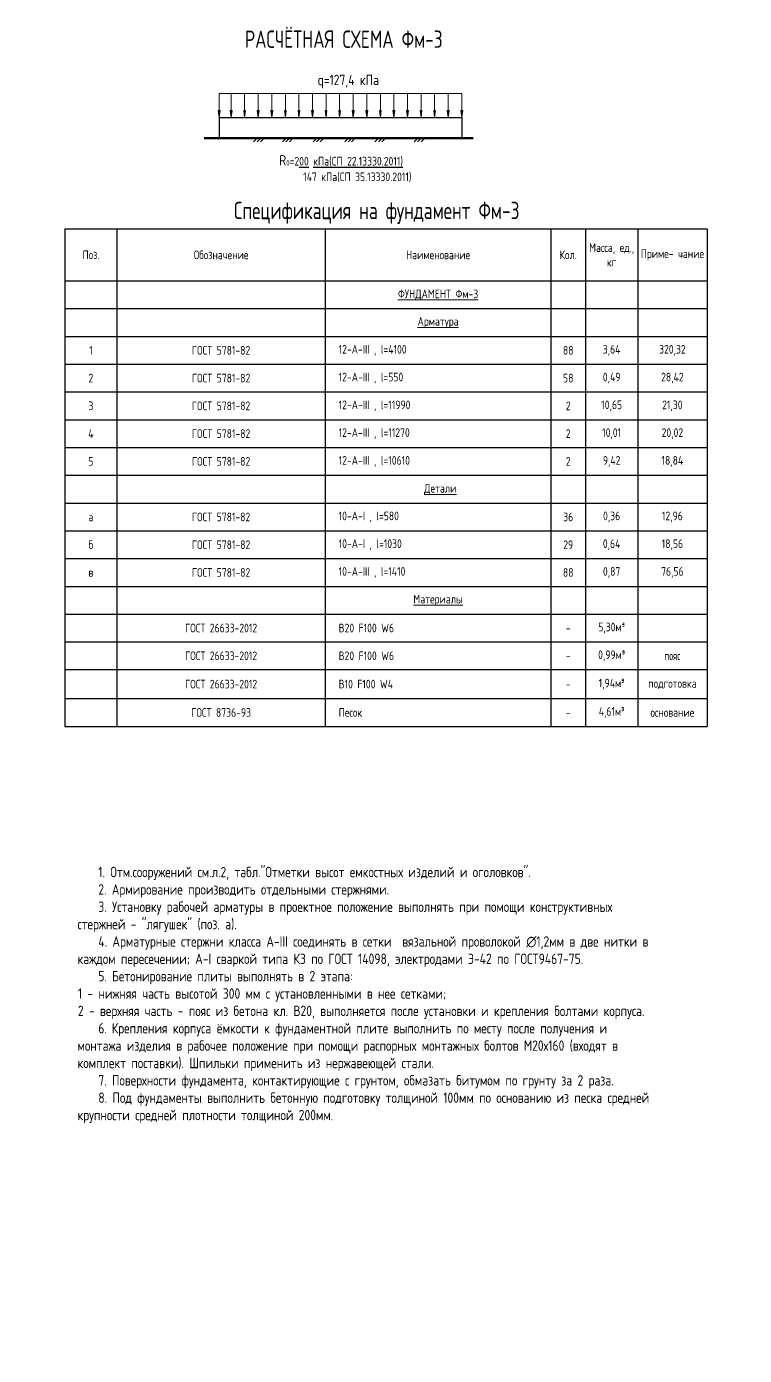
# Model space of a CAD drawing. Header units: millimetres. Extents: x -148017 to 581274, y 1637 to 41526.
# Drawn here: x 41450 to 62129, y 3244 to 41526 of the extents above; entities that cross this region are included whole.
import ezdxf
from ezdxf import colors
from ezdxf.entities.mleader import LeaderData, LeaderLine
from ezdxf.enums import TextEntityAlignment as Align
from ezdxf.math import Vec2, Vec3

# ---------------------------------------------------------------- set-up
doc = ezdxf.new("R2010")
doc.units = ezdxf.units.MM
doc.styles.add('GOST 2.304', font='GOST_0.TTF')

# ---------------------------------------------------------------- blocks, each defined once
blk = doc.blocks.new('_None')
blk = doc.blocks.new('*T73')
at = {"color": 0, "linetype": 'ByBlock', "lineweight": 30, "transparency": 16777216}
for p, q in [((0, 0), (18500, 0)), ((0, 0), (0, -14333)), ((1500, 0), (1500, -14333)), ((7500, 0), (7500, -14333)), ((14000, 0), (14000, -14333)), ((15000, 0), (15000, -14333)), ((16500, 0), (16500, -14333)), ((18500, 0), (18500, -14333)), ((0, -1500), (18500, -1500)), ((0, -2300), (18500, -2300)), ((0, -3100), (18500, -3100)), ((0, -3900), (18500, -3900)), ((0, -4700), (18500, -4700)), ((0, -5500), (18500, -5500)), ((0, -6300), (18500, -6300)), ((0, -7100), (18500, -7100)), ((0, -7900), (18500, -7900)), ((0, -8700), (18500, -8700)), ((0, -9500), (18500, -9500)), ((0, -10300), (18500, -10300)), ((0, -11100), (18500, -11100)), ((0, -11900), (18500, -11900)), ((0, -12700), (18500, -12700)), ((0, -13533), (18500, -13533)), ((0, -14333), (18500, -14333))]:
    blk.add_line(p, q, dxfattribs=at)
at = {"color": 0, "linetype": 'Continuous', "lineweight": 20, "transparency": 16777216, "char_height": 250, "style": 'GOST 2.304'}
for s, insert, width, attachment_point in [('Поз.', (750, -750), 1497, 5), ('Обозначение', (4500, -750), 5997, 5), ('Наименование', (10750, -750), 6497, 5), ('Кол.', (14500, -750), 997, 5), ('Масса, ед., кг', (15750, -750), 1497, 5), ('Приме- чание', (17500, -750), 1997, 5), ('{\\LФУНДАМЕНТ Фм-3}', (10750, -1900), 6497, 5), ('{\\LАрматура}', (10750, -2700), 6497, 5), ('1', (750, -3500), 1497, 5), ('ГОСТ 5781-82', (4500, -3500), 5997, 5), ('   12-А-III , l=4100', (7502, -3500), 6497, 4), ('88', (14500, -3500), 997, 5), ('3,64', (15750, -3500), 1497, 5), ('320,32', (17500, -3500), 1997, 5), ('2', (750, -4300), 1497, 5), ('ГОСТ 5781-82', (4500, -4300), 5997, 5), ('   12-А-III , l=550', (7502, -4300), 6497, 4), ('58', (14500, -4300), 997, 5), ('0,49', (15750, -4300), 1497, 5), ('28,42', (17500, -4300), 1997, 5), ('3', (750, -5100), 1497, 5), ('ГОСТ 5781-82', (4500, -5100), 5997, 5), ('   12-А-III , l=11990', (7502, -5100), 6497, 4), ('2', (14500, -5100), 997, 5), ('10,65', (15750, -5100), 1497, 5), ('21,30', (17500, -5100), 1997, 5), ('4', (750, -5900), 1497, 5), ('ГОСТ 5781-82', (4500, -5900), 5997, 5), ('   12-А-III , l=11270', (7502, -5900), 6497, 4), ('2', (14500, -5900), 997, 5), ('10,01', (15750, -5900), 1497, 5), ('20,02', (17500, -5900), 1997, 5), ('5', (750, -6700), 1497, 5), ('ГОСТ 5781-82', (4500, -6700), 5997, 5), ('   12-А-III , l=10610', (7502, -6700), 6497, 4), ('2', (14500, -6700), 997, 5), ('9,42', (15750, -6700), 1497, 5), ('18,84', (17500, -6700), 1997, 5), (' {\\LДетали}', (10750, -7500), 6497, 5), ('а', (750, -8300), 1497, 5), ('ГОСТ 5781-82', (4500, -8300), 5997, 5), ('   10-А-I , l=580', (7502, -8300), 6497, 4), ('36', (14500, -8300), 997, 5), ('0,36', (15750, -8300), 1497, 5), ('12,96', (17500, -8300), 1997, 5), ('б', (750, -9100), 1497, 5), ('ГОСТ 5781-82', (4500, -9100), 5997, 5), ('   10-А-I , l=1030', (7502, -9100), 6497, 4), ('29', (14500, -9100), 997, 5), ('0,64', (15750, -9100), 1497, 5), ('18,56', (17500, -9100), 1997, 5), ('в', (750, -9900), 1497, 5), ('ГОСТ 5781-82', (4500, -9900), 5997, 5), ('   10-А-III , l=1410', (7502, -9900), 6497, 4), ('88', (14500, -9900), 997, 5), ('0,87', (15750, -9900), 1497, 5), ('76,56', (17500, -9900), 1997, 5), ('{\\LМатериалы}', (10750, -10700), 6497, 5), ('ГОСТ 26633-2012', (4500, -11500), 5997, 5), ('   B20 F100 W6', (7502, -11500), 6497, 4), ('5,30м³', (15750, -11500), 1497, 5), ('-', (14500, -11500), 997, 5), ('ГОСТ 26633-2012', (4500, -12300), 5997, 5), ('   B20 F100 W6', (7502, -12300), 6497, 4), ('0,99м³', (15750, -12300), 1497, 5), ('{\\W0.8;пояс }', (17500, -12300), 1997, 5), ('-', (14500, -12300), 997, 5), ('ГОСТ 26633-2012', (4500, -13116), 5997, 5), ('   B10 F100 W4', (7502, -13116), 6497, 4), ('1,94м³', (15750, -13116), 1497, 5), ('-', (14500, -13116), 997, 5), ('подготовка', (17500, -13116), 1997, 5), ('4,61м³', (15750, -13933), 1497, 5), ('ГОСТ 8736-93', (4500, -13933), 5997, 5), ('   Песок', (7502, -13933), 6497, 4), ('-', (14500, -13933), 997, 5), ('основание', (17500, -13933), 1997, 5)]:
    blk.add_mtext(s, dxfattribs=dict(at, insert=insert, width=width, attachment_point=attachment_point))

msp = doc.modelspace()

# ---------------------------------------------------------------- linework, layer by layer
at = {"color": 7, "linetype": 'Continuous', "lineweight": 20}
for p, q in [((46995.4, 38907.6), (46995.4, 39600.8)), ((46995.4, 39600.8), (53986.4, 39600.8)), ((47340.8, 38907.6), (47340.8, 39600.8)), ((47731.7, 38907.6), (47731.7, 39600.8)), ((48122.6, 38907.6), (48122.6, 39600.8)), ((48513.5, 38907.6), (48513.5, 39600.8)), ((48904.4, 38907.6), (48904.4, 39600.8)), ((49295.3, 38907.6), (49295.3, 39600.8)), ((49686.3, 38907.6), (49686.3, 39600.8)), ((50077.2, 38907.6), (50077.2, 39600.8)), ((50468.1, 38907.6), (50468.1, 39600.8)), ((50859, 38907.6), (50859, 39600.8)), ((51249.9, 38907.6), (51249.9, 39600.8)), ((51640.9, 38907.6), (51640.9, 39600.8)), ((52031.8, 38907.6), (52031.8, 39600.8)), ((52422.7, 38907.6), (52422.7, 39600.8)), ((52813.6, 38907.6), (52813.6, 39600.8)), ((53204.5, 38907.6), (53204.5, 39600.8)), ((53595.4, 38907.6), (53595.4, 39600.8)), ((53986.4, 38907.6), (53986.4, 39600.8)), ((46995.4, 38907.6), (46968.7, 39109.7)), ((46968.7, 39109.7), (47022.2, 39109.7)), ((46995.4, 38907.6), (47022.2, 39109.7)), ((47340.8, 38907.6), (47314, 39109.7)), ((47314, 39109.7), (47367.5, 39109.7)), ((47340.8, 38907.6), (47367.5, 39109.7)), ((47731.7, 38907.6), (47704.9, 39109.7)), ((47704.9, 39109.7), (47758.4, 39109.7)), ((47731.7, 38907.6), (47758.4, 39109.7)), ((48122.6, 38907.6), (48095.8, 39109.7)), ((48095.8, 39109.7), (48149.3, 39109.7)), ((48122.6, 38907.6), (48149.3, 39109.7)), ((48513.5, 38907.6), (48486.8, 39109.7)), ((48486.8, 39109.7), (48540.3, 39109.7)), ((48513.5, 38907.6), (48540.3, 39109.7)), ((48904.4, 38907.6), (48877.7, 39109.7)), ((48877.7, 39109.7), (48931.2, 39109.7)), ((48904.4, 38907.6), (48931.2, 39109.7)), ((49295.3, 38907.6), (49268.6, 39109.7)), ((49268.6, 39109.7), (49322.1, 39109.7)), ((49295.3, 38907.6), (49322.1, 39109.7)), ((49686.3, 38907.6), (49659.5, 39109.7)), ((49659.5, 39109.7), (49713, 39109.7)), ((49686.3, 38907.6), (49713, 39109.7)), ((50077.2, 38907.6), (50050.4, 39109.7)), ((50050.4, 39109.7), (50103.9, 39109.7)), ((50077.2, 38907.6), (50103.9, 39109.7)), ((50468.1, 38907.6), (50441.3, 39109.7)), ((50441.3, 39109.7), (50494.9, 39109.7)), ((50468.1, 38907.6), (50494.9, 39109.7)), ((50859, 38907.6), (50832.3, 39109.7)), ((50832.3, 39109.7), (50885.8, 39109.7)), ((50859, 38907.6), (50885.8, 39109.7)), ((51249.9, 38907.6), (51223.2, 39109.7)), ((51223.2, 39109.7), (51276.7, 39109.7)), ((51249.9, 38907.6), (51276.7, 39109.7)), ((51640.9, 38907.6), (51614.1, 39109.7)), ((51614.1, 39109.7), (51667.6, 39109.7)), ((51640.9, 38907.6), (51667.6, 39109.7)), ((52031.8, 38907.6), (52005, 39109.7)), ((52005, 39109.7), (52058.5, 39109.7)), ((52031.8, 38907.6), (52058.5, 39109.7)), ((52422.7, 38907.6), (52395.9, 39109.7)), ((52395.9, 39109.7), (52449.4, 39109.7)), ((52422.7, 38907.6), (52449.4, 39109.7)), ((52813.6, 38907.6), (52786.8, 39109.7)), ((52786.8, 39109.7), (52840.4, 39109.7)), ((52813.6, 38907.6), (52840.4, 39109.7)), ((53204.5, 38907.6), (53177.8, 39109.7)), ((53177.8, 39109.7), (53231.3, 39109.7)), ((53204.5, 38907.6), (53231.3, 39109.7)), ((53595.4, 38907.6), (53568.7, 39109.7)), ((53568.7, 39109.7), (53622.2, 39109.7)), ((53595.4, 38907.6), (53622.2, 39109.7)), ((53986.4, 38907.6), (53959.6, 39109.7)), ((54013.1, 39109.7), (53959.6, 39109.7)), ((53986.4, 38907.6), (54013.1, 39109.7)), ((48094.7, 38307.6), (47991, 38203.9)), ((48194.7, 38307.6), (48091, 38203.9)), ((48294.7, 38307.6), (48191, 38203.9)), ((48923.5, 38307.6), (48819.8, 38203.9)), ((49023.5, 38307.6), (48919.8, 38203.9)), ((49123.5, 38307.6), (49019.8, 38203.9)), ((49809.1, 38307.6), (49705.4, 38203.9)), ((49909.1, 38307.6), (49805.4, 38203.9)), ((50009.1, 38307.6), (49905.4, 38203.9)), ((50718.1, 38307.6), (50614.4, 38203.9)), ((50818.1, 38307.6), (50714.4, 38203.9)), ((50918.1, 38307.6), (50814.4, 38203.9)), ((51589.1, 38307.6), (51485.4, 38203.9)), ((51689.1, 38307.6), (51585.4, 38203.9)), ((51789.1, 38307.6), (51685.4, 38203.9)), ((52718, 38307.6), (52614.2, 38203.9)), ((52818, 38307.6), (52714.2, 38203.9)), ((52918, 38307.6), (52814.2, 38203.9))]:
    msp.add_line(p, q, dxfattribs=at)
at = {"color": 7, "linetype": 'Continuous', "lineweight": 30}
for p, q in [((46995.4, 38907.6), (53986.4, 38907.6)), ((46995.4, 38907.6), (46995.4, 38307.6)), ((53986.4, 38907.6), (53986.4, 38307.6)), ((47695.4, 38307.6), (50895.4, 38307.6))]:
    msp.add_line(p, q, dxfattribs=at)
at = {"color": 7, "linetype": 'Continuous', "lineweight": 50}
msp.add_line((54311.1, 38307.6), (46561.5, 38307.6), dxfattribs=at)

# ---------------------------------------------------------------- block references
msp.add_blockref('*T73', (42553.4, 35699.8))

# ---------------------------------------------------------------- texts
at = {"color": 7, "lineweight": 20, "style": 'GOST 2.304', "width": 0.9}
for s, p in [('РАСЧЁТНАЯ СХЕМА Фм-3', (50584.9, 40912.2)), ('Спецификация на фундамент Фм-3', (51535.9, 35978.4))]:
    msp.add_text(s, height=500, dxfattribs=at).set_placement(p, align=Align.CENTER)
at = {"color": 7, "lineweight": 25, "char_height": 300, "attachment_point": 1, "style": 'GOST 2.304'}
for s, insert, width in [('q=127,4 кПа', (49833.6, 40138.3), 2072.724), ('\\pi1975.9;R{\\H0.5x;0\\H1.6667x;=2\\L00 кПа(СП 22.13330.2011)\\P\\pi1895.6;\\l      147 кПа(СП 35.13330.2011)\\P\\pi2922.6;                }', (46752.9, 37822.7), 7559.427), ('\\pi600;{\\C0;1. Отм.сооружений см.л.2, табл."Отметки высот емкостных изделий и оголовков".}\\P2. Армирование производить отдельными стержнями.\\P3. Установку рабочей арматуры в проектное положение выполнять при помощи конструктивных стержней - "лягушек" (поз. а).\\P4.{\\A1;\\C256; \\C7;Арматурные стержни класса А-III \\A0;\\C256;соединять в сетки  вязальной проволокой ∅1,2мм в две нитки в каждом пересечении; А-I }сваркой типа К3 по ГОСТ 14098, электродами Э-42 по ГОСТ9467-75{\\C256;.\\P\\T0.95;\\C7;5}. Бетонирование плиты выполнять в 2 этапа:\\P\\pi9.9999,t9.9999;1 - нижняя часть высотой 300 мм с установленными в нее сетками;\\P\\ptz;2 - верхняя часть - пояс из бетона кл. В20, выполняется после установки и крепления болтами корпуса.\\P\\pi600;{\\T0.95;6.} Крепления корпуса ёмкости к фундаментной плите выполнить по месту после получения и монтажа изделия в рабочее положение при помощи распорных монтажных болтов М20х160 (входят в комплект поставки). Шпильки применить из нержавеющей стали.\\P7. Поверхности фундамента, контактирующие с грунтом, обмазать битумом по грунту за 2 раза.\\P8. Под фундаменты выполнить бетонную подготовку толщиной 100мм по основанию из песка средней крупности средней плотности толщиной 200мм.', (42917, 17320.2), 16443.902)]:
    msp.add_mtext(s, dxfattribs=dict(at, insert=insert, width=width))

# ---------------------------------------------------------------- leaders
at = {"color": 7, "linetype": 'Continuous', "lineweight": 20}
ml = msp.add_multileader_mtext('Standard', dxfattribs=at)
ml.set_content('{\\C7;Болт распорный монтажный\\P (в комплекте поставки)}', color=84, style='GOST 2.304')
ml.set_leader_properties(linetype='Continuous', lineweight=20)
ml.set_arrow_properties(name='NONE')
ml.build(insert=Vec2(0, 0))
ml.multileader.update_dxf_attribs({"text_left_attachment_type": 6, "text_right_attachment_type": 6, "dogleg_length": 3, "arrow_head_size": 30, "scale": 100})
ctx = ml.context
ctx.base_point, ctx.scale, ctx.char_height, ctx.arrow_head_size, ctx.landing_gap_size, ctx.plane_origin = Vec3(14965.8, 38455.5), 100, 300, 30, 0, Vec3(12809.8, 37488.5)
ctx.left_attachment, ctx.right_attachment = 6, 6
notes = []
notes.append((ctx, [(0, (1, 1, 0), (14665.8, 38455.5), (1, 0), 300, [(0, [(12397.1, 36202.2)], 0, [])])]))
ctx.mtext.insert, ctx.mtext.width, ctx.mtext.defined_height, ctx.mtext.flow_direction = Vec3(14965.8, 38815.5), 5663.078, 1542.8, 5
ml = msp.add_multileader_mtext('Standard', dxfattribs=at)
ml.set_content('А', color=84, style='GOST 2.304')
ml.set_leader_properties(linetype='Continuous', lineweight=20)
ml.set_arrow_properties(name='NONE')
ml.build(insert=Vec2(0, 0))
ml.multileader.update_dxf_attribs({"text_left_attachment_type": 6, "text_right_attachment_type": 6, "dogleg_length": 3, "arrow_head_size": 30, "scale": 100})
ctx = ml.context
ctx.base_point, ctx.scale, ctx.char_height, ctx.arrow_head_size, ctx.landing_gap_size, ctx.plane_origin = Vec3(27919.2, 29838.4), 100, 500, 30, 0, Vec3(22168.9, 23703)
ctx.left_attachment, ctx.right_attachment, ctx.text_align_type = 6, 6, 1
notes.append((ctx, [(1, (1, 1, 0), (27619.2, 29838.4), (1, 0), 300, [(0, [(26604.7, 32121.9)], 0, [])])]))
ctx.mtext.insert, ctx.mtext.width, ctx.mtext.defined_height, ctx.mtext.alignment, ctx.mtext.flow_direction = Vec3(28076.7, 30438.4), 456.998, 939.3, 2, 5
ml = msp.add_multileader_mtext('Standard', dxfattribs=at)
ml.set_content('{\\C0;Опорная юбка ёмкости}', color=84, style='GOST 2.304')
ml.set_leader_properties(linetype='Continuous', lineweight=20)
ml.set_arrow_properties(name='NONE')
ml.build(insert=Vec2(0, 0))
ml.multileader.update_dxf_attribs({"text_left_attachment_type": 6, "text_right_attachment_type": 6, "dogleg_length": 3, "arrow_head_size": 30, "scale": 100})
ctx = ml.context
ctx.base_point, ctx.scale, ctx.char_height, ctx.arrow_head_size, ctx.landing_gap_size, ctx.plane_origin = Vec3(25793.6, 25311.2), 100, 300, 30, 0, Vec3(38801, 28488.4)
ctx.left_attachment, ctx.right_attachment, ctx.text_align_type = 6, 6, 1
notes.append((ctx, [(1, (1, 1, 0), (25493.6, 25311.2), (1, 0), 300, [(0, [(23880.5, 22531.4)], 0, [])])]))
ctx.mtext.insert, ctx.mtext.width, ctx.mtext.alignment, ctx.mtext.flow_direction = Vec3(26961.4, 25671.2), 2823.818, 2, 5
ml = msp.add_multileader_mtext('Standard', dxfattribs=at)
ml.set_content('б\\Pхомут \\Pшаг 400', color=7, style='GOST 2.304')
ml.set_leader_properties(linetype='Continuous', lineweight=20)
ml.set_arrow_properties(name='NONE')
ml.build(insert=Vec2(0, 0))
ml.multileader.update_dxf_attribs({"text_left_attachment_type": 6, "text_right_attachment_type": 6, "dogleg_length": 3, "arrow_head_size": 30, "scale": 100})
ctx = ml.context
ctx.base_point, ctx.scale, ctx.char_height, ctx.arrow_head_size, ctx.landing_gap_size, ctx.plane_origin = Vec3(26234.3, 14409.9), 100, 300, 30, 0, Vec3(31216.1, 13988.2)
ctx.left_attachment, ctx.right_attachment, ctx.text_align_type = 6, 6, 1
notes.append((ctx, [(0, (1, 1, 0), (26096.3, 14409.9), (1, 0), 138, [(0, [(26006.2, 14409.9)], 0, [])])]))
ctx.mtext.insert, ctx.mtext.width, ctx.mtext.alignment, ctx.mtext.flow_direction = Vec3(26829, 14769.9), 2835.083, 2, 5
ml = msp.add_multileader_mtext('Standard', dxfattribs=at)
ml.set_content('в\\P(П-образ. хомут) шаг200 по периметру плиты', color=7, style='GOST 2.304')
ml.set_leader_properties(linetype='Continuous', lineweight=20)
ml.set_arrow_properties(name='NONE')
ml.build(insert=Vec2(0, 0))
ml.multileader.update_dxf_attribs({"text_left_attachment_type": 6, "text_right_attachment_type": 6, "dogleg_length": 3, "arrow_head_size": 30, "scale": 100})
ctx = ml.context
ctx.base_point, ctx.scale, ctx.char_height, ctx.arrow_head_size, ctx.landing_gap_size, ctx.plane_origin = Vec3(14279.4, 3754.9), 100, 300, 30, 0, Vec3(14484.4, 3648.2)
ctx.left_attachment, ctx.right_attachment, ctx.text_align_type = 6, 6, 1
notes.append((ctx, [(0, (1, 1, 0), (14172.4, 3754.9), (1, 0), 107, [(0, [(13698.6, 7790.9)], 0, [])])]))
ctx.mtext.insert, ctx.mtext.width, ctx.mtext.alignment, ctx.mtext.flow_direction = Vec3(15784.6, 4139.2), 3276.04, 2, 5
ml = msp.add_multileader_mtext('Standard', dxfattribs=at)
ml.set_content('а\\P"лягушка"\\Pшаг не более 800х800', color=7, style='GOST 2.304')
ml.set_leader_properties(linetype='Continuous', lineweight=20)
ml.set_arrow_properties(name='NONE')
ml.build(insert=Vec2(0, 0))
ml.multileader.update_dxf_attribs({"text_left_attachment_type": 6, "text_right_attachment_type": 6, "dogleg_length": 3, "arrow_head_size": 30, "scale": 100})
ctx = ml.context
ctx.base_point, ctx.scale, ctx.char_height, ctx.arrow_head_size, ctx.landing_gap_size, ctx.plane_origin = Vec3(28450.3, 6159.9), 100, 300, 30, 0, Vec3(33432.1, 5738.2)
ctx.left_attachment, ctx.right_attachment, ctx.text_align_type = 6, 6, 1
notes.append((ctx, [(0, (1, 1, 0), (28312.3, 6159.9), (1, 0), 138, [(0, [(28222.2, 6159.9)], 0, [])])]))
ctx.mtext.insert, ctx.mtext.width, ctx.mtext.alignment, ctx.mtext.flow_direction = Vec3(29561.5, 6519.9), 2835.083, 2, 5
for ctx, leaders in notes:
    for number, flags, end, landing, length, lines in leaders:
        leader = LeaderData()
        leader.index, (leader.has_last_leader_line, leader.has_dogleg_vector, leader.attachment_direction) = number, flags
        leader.last_leader_point, leader.dogleg_vector, leader.dogleg_length = Vec3(end), Vec3(landing), length
        for number, points, colour, breaks in lines:
            line = LeaderLine()
            line.index, line.vertices, line.color, line.breaks = number, Vec3.list(points), colors.encode_raw_color(colour), breaks
            leader.lines.append(line)
        ctx.leaders.append(leader)

doc.saveas('drawing.dxf')
